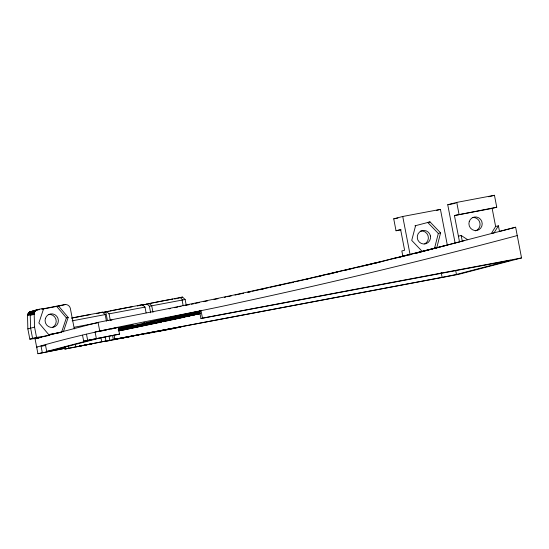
<?xml version="1.0" encoding="UTF-8"?>
<svg xmlns="http://www.w3.org/2000/svg" width="549" height="549" viewBox="0 0 549 549"><rect width="100%" height="100%" fill="white"/><g stroke="black" fill="none" stroke-linecap="round" stroke-linejoin="round"><path stroke-width="0.82" d="M36.296 338.39L29.831 339.158L27.848 328.885L27.512 314.996L28.74 312.621L31.108 311.448M49.437 335.432L36.55 337.409L34.566 327.129L34.175 314.344C33.784 309.41 40.29 308.881 43.659 308.593L38.876 322.942L48.71 334.602L61.728 332.145M415.586 225.666L411.729 240.4L422.346 251.566M112.579 335.542L113.341 339.488L458.532 274.37L521.55 257.941L515.635 227.224L436.764 247.798L440.572 232.872L430.004 221.899L427.753 222.489L438.322 233.455L434.513 248.388M43.659 308.593L41.861 309.066L58.386 305.814L68.172 317.411L66.374 317.885L61.557 332.303L49.348 334.609M63.361 331.836L68.172 317.411M495.63 226.497L491.293 233.579L494.066 232.858L498.396 225.776L495.63 226.497L492.144 208.414L496.749 207.213L494.457 195.286L456.747 202.403L447.744 204.75L455.114 243.022M82.535 335.192L83.681 341.155L119.538 334.108L118.248 327.396L110.946 329.105M30.071 311.729L37.826 309.698M29.591 311.969L36.309 310.212M29.145 312.264L35.863 310.514M28.74 312.621L35.459 310.864M28.383 313.019L35.095 311.269M28.074 313.465L34.793 311.715M27.821 313.953L34.539 312.203M61.145 305.58L65.091 304.551A4.975 4.831 75.4 0 1 70.306 308.202L74.293 328.913M401.051 229.811L396.021 230.758L393.729 218.831L402.733 216.484L440.442 209.375L447.311 245.046M27.635 314.467L34.354 312.71M27.512 314.996L34.223 313.246M27.45 315.545L34.168 313.795M41.299 337.278L32.597 338.438L30.62 328.158L30.229 315.373L34.175 314.344M436.345 210.439L440.442 209.375M488.727 196.782L494.457 195.286M396.021 230.758L400.633 229.557L404.613 250.241L401.841 250.962L402.932 256.63M459.513 241.876L454.435 215.531L496.749 207.213M414.934 225.831L430.004 221.899M27.848 328.885L34.566 327.129M106.437 321.144L105.175 314.584L102.526 312.141L97.036 313.575A4.975 1.167 79.3 0 0 96.919 313.685M146.109 312.855L145.005 307.111L142.349 304.674L101.709 312.635L106.623 311.763M107.439 311.612L108.997 311.208M142.349 304.674L137.463 305.951A4.975 1.167 79.3 0 0 137.346 306.061M141.971 305.045L182.488 297.071L185.137 299.507L186.241 305.251M147.873 303.947L149.102 303.624M171.377 299.521L172.599 299.205M177.663 298.327L182.488 297.071M29.831 339.158L36.55 337.409M438.322 233.455L440.572 232.872M65.166 346.522L65.489 348.196L37.922 353.714L35.047 338.802L98.065 322.373L168.145 308.696L238.046 294.147L307.749 278.72L377.259 262.429M191.443 304.331L193.907 303.686M458.422 236.214L461.187 235.487L467.707 239.741M517.24 235.576C425.262 260.102 332.701 282.419 239.652 302.499C172.029 317.686 103.239 327.54 36.659 347.153L37.236 347.037M248.388 292.253L250.831 291.615M260.35 289.7L263.616 288.849M278.02 285.665L280.47 285.027M290.771 282.907L293.235 282.261M305.155 279.613L308.442 278.762M317.054 276.888L323.636 275.173M118.701 328.693L133.29 324.891L118.804 327.719M328.961 274.164L337.999 271.81M344.971 270.369L352.369 268.44L309.265 278.542M118.179 329.791L168.124 319.175L145.931 324.967M118.68 328.913C145.842 322.743 172.942 316.265 200.33 311.029M359.341 266.999L361.805 266.354M363.452 265.929L366.739 265.071L353.165 268.248M366.279 265.428L381.075 261.571M375.674 263.163L378.137 262.518M379.784 262.093L395.397 258.023M393.283 258.757L409.726 254.468M166.615 318.036L118.673 330.519M436.716 247.606L401.854 256.712M409.259 254.983L411.661 254.359M464.118 240.675L415.662 253.309L435.995 248.004M499.659 231.39L515.635 227.224M118.632 330.615L131.486 327.973L153.679 322.188M181.067 315.044L158.874 320.829L173.319 317.823L195.513 312.038M83.681 341.155L119.538 334.108M37.922 353.714L65.489 348.196M45.45 344.861L46.713 351.422L92.383 339.508M131.486 327.973L160.383 321.954L176.689 317.699L191.141 314.687M200.179 311.578L193.653 313.28L200.083 311.935M98.765 338.308L53.095 350.214L46.713 351.422M160.383 321.954L200.104 312.683M189.268 315.867L199.863 313.102M64.59 347.421L64.906 349.068L105.971 340.998L105.202 337.017M105.971 340.998L64.906 349.068M109.841 340.263L105.326 341.444L145.801 333.524L109.841 340.263L109.079 336.29M113.341 339.488L442.11 277.362L456.459 274.452L510.893 260.26L200.941 318.53L199.479 310.94L201.003 310.542L202.464 318.132L200.941 318.53M446.557 245.259L367.501 264.892M436.194 247.942L437.663 247.578M397.874 257.694L401.058 256.905M301.861 280.278L308.442 278.734M235.02 295.081L236.502 294.751M237.237 294.587L243.646 293.173M247.647 292.288L250.852 291.581M252.451 291.224L268.461 287.683M270.06 287.326L293.276 282.193M294.875 281.836L301.037 280.47M200.474 313.39L174.829 318.935M199.733 313.754L118.536 330.944M184.931 317.089L163.197 321.728M186.591 316.725L189.913 315.991M191.574 315.62L194.895 314.886M196.549 314.522L199.87 313.788M110.123 310.94L114.418 310.041M150.227 303.364L152.073 302.966M169.023 308.867L170.629 308.531M174.644 307.701L177.855 307.028M179.461 306.692L181.067 306.363M185.082 305.525L189.089 304.688M195.513 303.35L199.527 302.52M203.542 301.682L207.556 300.845M213.98 299.507L217.987 298.677M224.356 297.352L225.907 297.03M227.451 296.707L231.328 295.897M199.712 312.161L179.461 316.979L193.907 313.966M120.368 330.642L145.56 325.399M147.242 325.049L161.516 322.078M71.548 318.166L82.343 316.032M152.89 302.801L163.65 300.687M115.139 309.897L129.049 307.248M100.021 331.253L106.746 329.928M129.948 326.717L144.421 323.828L144.099 322.16M35.047 338.802L38.979 338.04M118.248 327.396L95.066 331.919L96.336 338.479M118.316 329.325L124.753 328.076M45.986 345.047L41.024 346.014L42.287 352.575M42.259 346.062L45.608 345.403M447.744 204.75L455.286 203.322M393.729 218.831L397.915 218.042M454.435 215.531L492.144 208.414M58.386 305.814L65.091 304.551M39.658 309.636C36.296 309.911 29.831 310.466 30.229 315.373M43.796 308.854L60.321 305.738M71.981 317.94L102.526 312.141M72.159 320.849L105.175 314.584M185.137 299.507L149.397 306.239L146.761 303.796M74.245 327.252L97.358 322.867M202.464 318.132L521.55 257.941M142.692 304.963L146.501 304.249M174.568 298.965L176.092 298.683M106.396 311.413L109.052 313.85L145.005 307.111M111.982 320.101L110.315 320.41L109.052 313.85M164.357 300.557L172.427 299.136M83.125 315.881L85.246 315.49M85.953 315.359L90.612 314.529M129.708 307.131L132.323 306.706M108.867 320.479L107.426 320.541L105.703 311.592M180.168 297.503L182.824 299.946M149.081 303.357L151.723 305.8L152.979 312.36M56.588 306.287L66.374 317.885M498.396 225.776L499.487 231.438M456.747 202.403L459.039 214.33M461.187 235.487L462.279 241.155M455.677 270.396L456.459 274.452M441.176 272.482L442.11 277.362M402.733 216.484L410.103 254.763M114.103 335.144L114.865 339.09M98.065 322.373L99.678 330.718M100.934 337.738L101.702 341.711M86.481 334.163L87.627 340.126M75.268 344.257L75.728 346.639M68.364 345.657L68.824 348.045M182.096 300.083L183.201 305.82M149.397 306.239L150.659 312.8M48.285 314.495A6.835 6.643 75.4 0 1 52.512 327.369M420.459 231.074A6.835 6.643 75.4 0 1 424.693 243.941M472.696 217.521A6.835 6.643 75.4 0 1 479.38 221.384L479.943 223.079A6.835 6.643 75.4 0 1 475.269 230.889M79.248 346.172L92.486 343.647L79.248 346.172M119.675 338.548L132.906 336.022L119.675 338.548M159.766 330.972L172.997 328.453L159.766 330.972M150.193 332.646L145.574 333.854L176.037 328.124L182.021 326.559L150.193 332.646M430.423 235.988L429.867 234.293A6.835 6.643 75.4 0 0 417.37 238.451L417.926 240.146A6.835 6.643 75.4 0 0 430.423 235.988M45.423 318.358A6.835 6.643 75.4 0 0 53.013 327.355A6.835 6.643 75.4 0 0 56.732 316.224A6.835 6.643 75.4 0 0 45.423 318.358M469.258 221.46A6.835 6.643 75.4 0 0 476.855 230.463A6.835 6.643 75.4 0 0 480.567 219.332A6.835 6.643 75.4 0 0 469.258 221.46"/></g></svg>
